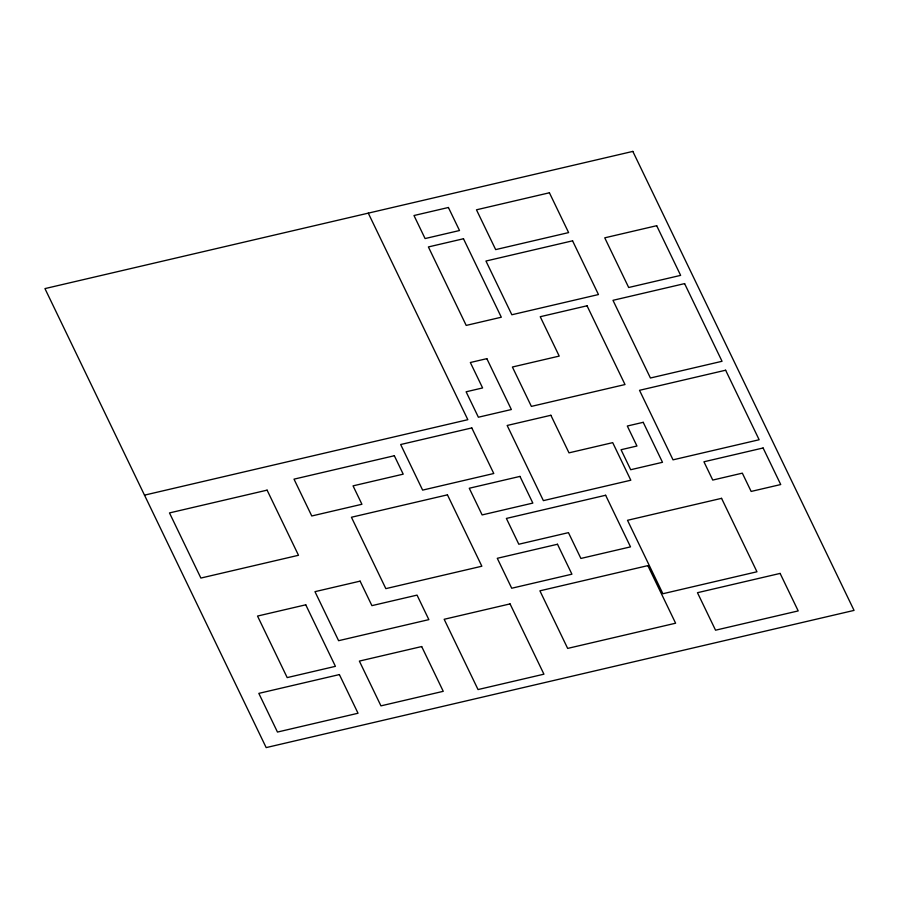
<?xml version="1.0" encoding="UTF-8"?>
<svg xmlns="http://www.w3.org/2000/svg" width="899" height="899" viewBox="0 0 899 899"><rect width="100%" height="100%" fill="white"/><g stroke="black" fill="none" stroke-linecap="round" stroke-linejoin="round"><path stroke-width="1.35" d="M144.503 495.147L467.828 419.687L368.287 213.142M632.829 151.403L44.95 288.601L266.171 747.597L854.05 610.399L632.829 151.403M448.41 207.489L413.989 215.524L425.081 238.561L459.513 230.526L448.41 207.489M549.413 192.779L476.47 209.804L495.664 249.607L568.606 232.594L549.413 192.779M463.479 238.752L428.385 246.944L466.199 325.416L501.305 317.223L463.479 238.752M572.573 240.82L485.954 261.036L511.846 314.762L598.464 294.546L572.573 240.82M656.686 225.705L604.746 237.83L628.682 287.5L680.633 275.375L656.686 225.705M587.047 305.784L540.232 316.718L559.212 356.094L512.396 367.017L531.376 406.393L625.007 384.547L587.047 305.784M684.6 283.612L612.983 300.322L650.426 378.007L722.032 361.286L684.6 283.612M486.842 358.656L470.346 362.511L482.606 387.941L466.12 391.795L478.38 417.226L511.362 409.528L486.842 358.656M471.795 427.924L400.662 444.522L422.631 490.112L493.776 473.503L471.795 427.924M725.628 370.219L639.515 390.312L673.025 459.839L759.138 439.746L725.628 370.219M550.873 415.271L507.16 425.474L543.378 500.631L630.817 480.223L612.702 442.645L568.988 452.849L550.873 415.271M394.335 455.737L294.007 479.156L311.762 515.981L361.926 504.272L353.049 485.865L403.213 474.155L394.335 455.737M267.093 490.146L169.484 512.924L200.882 578.057L298.49 555.279L267.093 490.146M643.212 422.316L627.311 426.025L636.953 446.016L621.052 449.725L630.693 469.728L662.484 462.3L643.212 422.316M519.97 476.403L469.267 488.247L482.122 514.925L532.837 503.092L519.97 476.403M447.444 494.843L351.43 517.251L385.84 588.631L481.853 566.224L447.444 494.843M763.105 447.983L703.939 461.783L712.75 480.066L742.338 473.155L751.148 491.438L780.725 484.539L763.105 447.983M605.634 495.259L506.384 518.431L518.813 544.232L568.449 532.646L580.889 558.448L630.514 546.873L605.634 495.259M360.106 581.136L314.976 591.666L338.608 640.695L428.857 619.625L417.046 595.116L371.916 605.645L360.106 581.136M721.56 498.338L627.502 520.296L662.9 593.733L756.958 571.775L721.56 498.338M557.492 544.255L497.282 558.301L511.711 588.238L571.921 574.191L557.492 544.255M305.761 604.813L257.53 616.062L287.186 677.599L335.417 666.339L305.761 604.813M647.853 565.628L539.906 590.823L567.662 648.404L675.61 623.209L647.853 565.628M510.059 603.903L444.162 619.287L478.032 689.567L543.929 674.183L510.059 603.903M421.676 646.55L359.364 661.091L380.951 705.861L443.252 691.32L421.676 646.55M339.384 674.576L258.822 693.376L277.465 732.056L358.027 713.244L339.384 674.576M780.118 573.416L697.467 592.699L715.548 630.199L798.2 610.915L780.118 573.416"/></g></svg>
